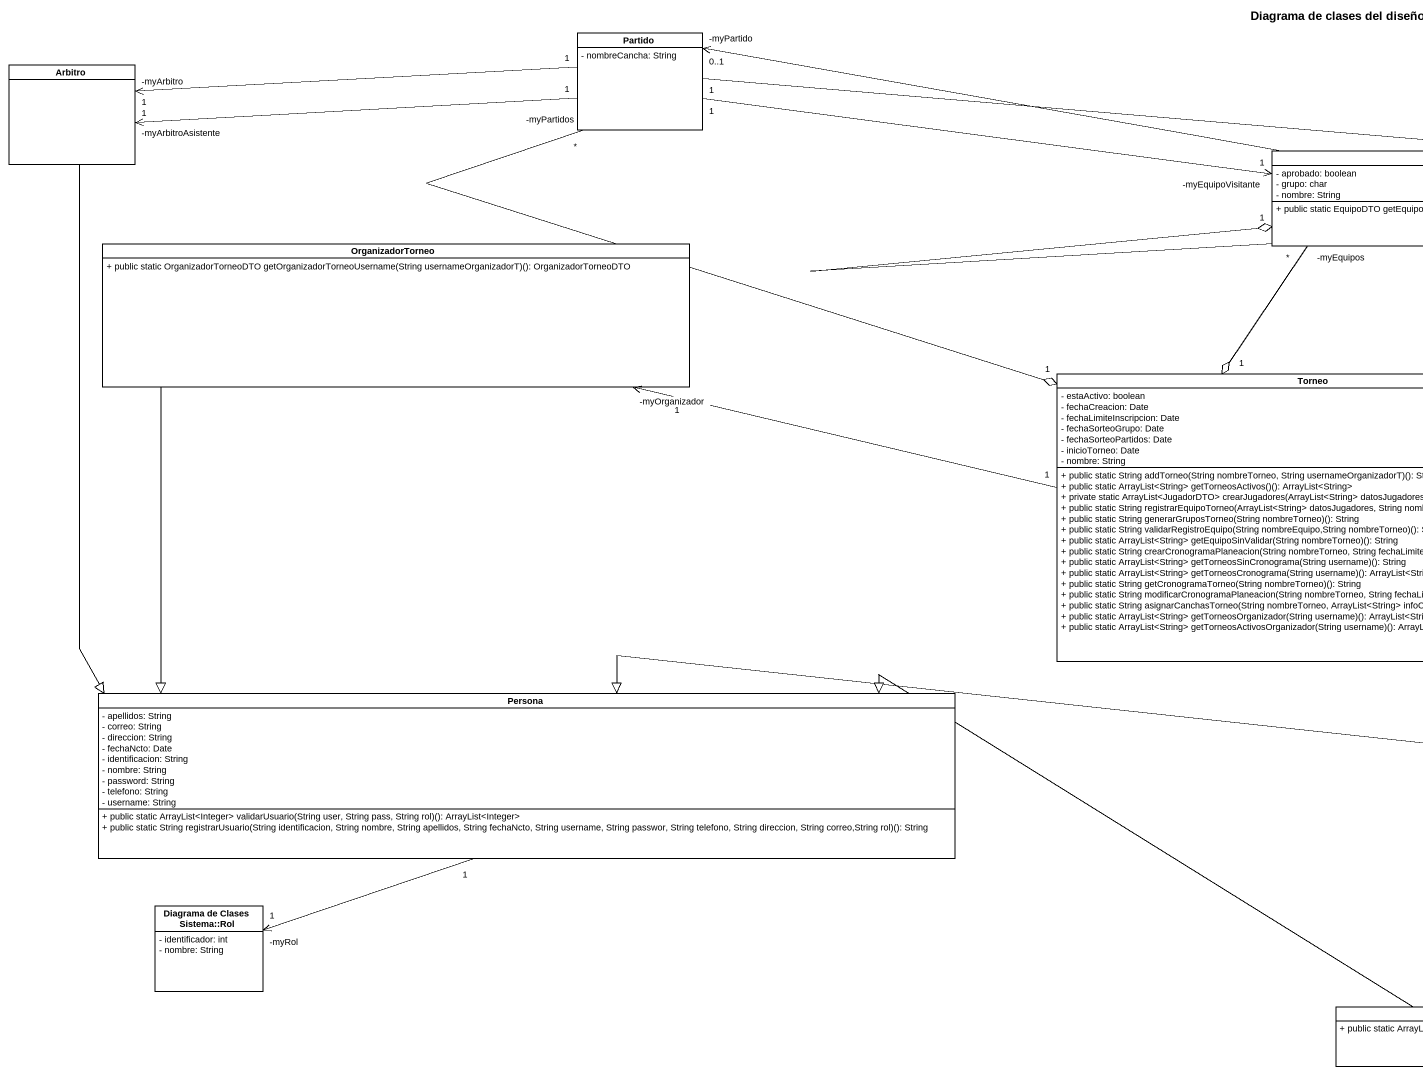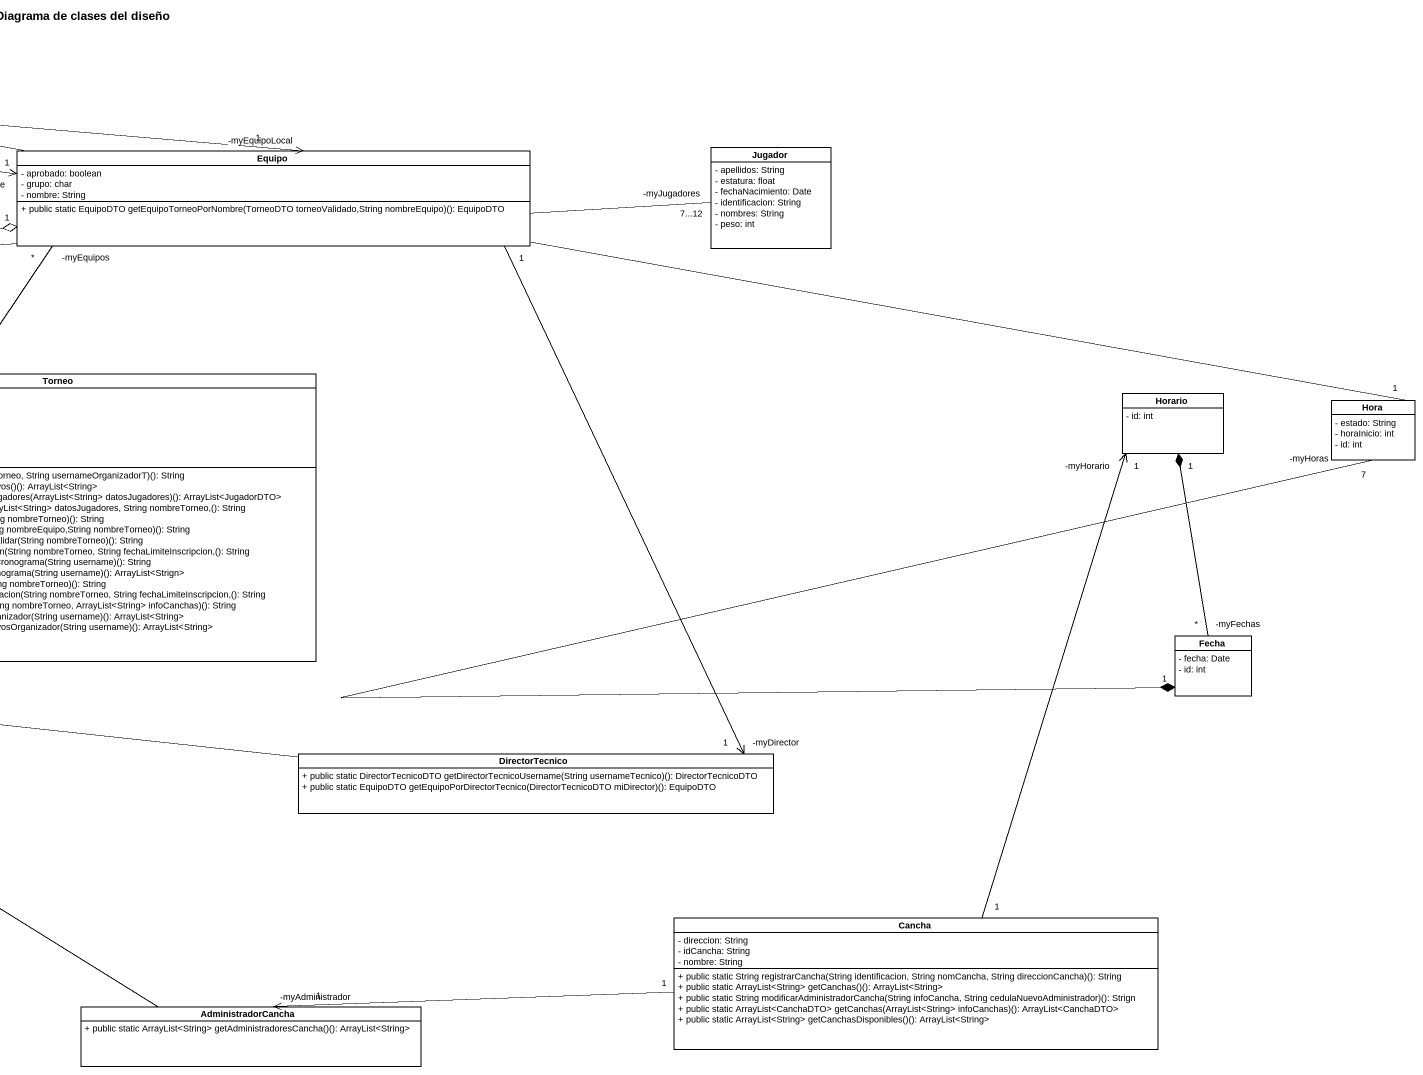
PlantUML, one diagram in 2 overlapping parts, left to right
@startuml
title Diagrama de clases del diseño
hide circle
hide empty members
skinparam classAttributeIconSize 0
class Partido {
  - nombreCancha: String
}
class Arbitro
class Equipo {
  - aprobado: boolean
  - grupo: char
  - nombre: String
  + public static EquipoDTO getEquipoTorneoPorNombre(TorneoDTO torneoValidado,String nombreEquipo)(): EquipoDTO
}
class Jugador {
  - apellidos: String
  - estatura: float
  - fechaNacimiento: Date
  - identificacion: String
  - nombres: String
  - peso: int
}
class OrganizadorTorneo {
  + public static OrganizadorTorneoDTO getOrganizadorTorneoUsername(String usernameOrganizadorT)(): OrganizadorTorneoDTO
}
class Torneo {
  - estaActivo: boolean
  - fechaCreacion: Date
  - fechaLimiteInscripcion: Date
  - fechaSorteoGrupo: Date
  - fechaSorteoPartidos: Date
  - inicioTorneo: Date
  - nombre: String
  + public static String addTorneo(String nombreTorneo, String usernameOrganizadorT)(): String
  + public static ArrayList<String> getTorneosActivos()(): ArrayList<String>
  + private static ArrayList<JugadorDTO> crearJugadores(ArrayList<String> datosJugadores)(): ArrayList<JugadorDTO>
  + public static String registrarEquipoTorneo(ArrayList<String> datosJugadores, String nombreTorneo,(): String
  + public static String generarGruposTorneo(String nombreTorneo)(): String
  + public static String validarRegistroEquipo(String nombreEquipo,String nombreTorneo)(): String
  + public static ArrayList<String> getEquipoSinValidar(String nombreTorneo)(): String
  + public static String crearCronogramaPlaneacion(String nombreTorneo, String fechaLimiteInscripcion,(): String
  + public static ArrayList<String> getTorneosSinCronograma(String username)(): String
  + public static ArrayList<String> getTorneosCronograma(String username)(): ArrayList<Strign>
  + public static String getCronogramaTorneo(String nombreTorneo)(): String
  + public static String modificarCronogramaPlaneacion(String nombreTorneo, String fechaLimiteInscripcion,(): String
  + public static String asignarCanchasTorneo(String nombreTorneo, ArrayList<String> infoCanchas)(): String
  + public static ArrayList<String> getTorneosOrganizador(String username)(): ArrayList<String>
  + public static ArrayList<String> getTorneosActivosOrganizador(String username)(): ArrayList<String>
}
class Horario {
  - id: int
}
class Hora {
  - estado: String
  - horaInicio: int
  - id: int
}
class Fecha {
  - fecha: Date
  - id: int
}
class Persona {
  - apellidos: String
  - correo: String
  - direccion: String
  - fechaNcto: Date
  - identificacion: String
  - nombre: String
  - password: String
  - telefono: String
  - username: String
  + public static ArrayList<Integer> validarUsuario(String user, String pass, String rol)(): ArrayList<Integer>
  + public static String registrarUsuario(String identificacion, String nombre, String apellidos, String fechaNcto, String username, String passwor, String telefono, String direccion, String correo,String rol)(): String
}
class DirectorTecnico {
  + public static DirectorTecnicoDTO getDirectorTecnicoUsername(String usernameTecnico)(): DirectorTecnicoDTO
  + public static EquipoDTO getEquipoPorDirectorTecnico(DirectorTecnicoDTO miDirector)(): EquipoDTO
}
class "Diagrama de Clases Sistema::Rol" as Diagrama_de_Clases_Sistema {
  - identificador: int
  - nombre: String
}
class Cancha {
  - direccion: String
  - idCancha: String
  - nombre: String
  + public static String registrarCancha(String identificacion, String nomCancha, String direccionCancha)(): String
  + public static ArrayList<String> getCanchas()(): ArrayList<String>
  + public static String modificarAdministradorCancha(String infoCancha, String cedulaNuevoAdministrador)(): Strign
  + public static ArrayList<CanchaDTO> getCanchas(ArrayList<String> infoCanchas)(): ArrayList<CanchaDTO>
  + public static ArrayList<String> getCanchasDisponibles()(): ArrayList<String>
}
class AdministradorCancha {
  + public static ArrayList<String> getAdministradoresCancha()(): ArrayList<String>
}
Partido "1" -left-> "-myArbitro\n1" Arbitro
Partido "1" -left-> "-myArbitroAsistente\n1" Arbitro
Partido "1" -right-> "-myEquipoLocal\n1" Equipo
Partido "1" -right-> "-myEquipoVisitante\n1" Equipo
Partido "-myPartidos\n*" --o "1" Torneo
Arbitro --|> Persona
Equipo "-myEquipos\n*" --o "1" Torneo
Equipo "1" --> "-myDirector\n1" DirectorTecnico
Jugador "-myJugadores\n7...12" -left-o "1" Equipo
OrganizadorTorneo --|> Persona
Torneo "1" -left-> "-myOrganizador\n1" OrganizadorTorneo
Hora "1" -left-> "-myPartido\n0..1" Partido
Hora "-myHoras\n7" --* "1" Fecha
Fecha "-myFechas\n*" -up-* "1" Horario
Persona "1" -left-> "-myRol\n1" Diagrama_de_Clases_Sistema
DirectorTecnico -left-|> Persona
Cancha "1" -up-> "-myHorario\n1" Horario
Cancha "1" -left-> "-myAdministrador\n1" AdministradorCancha
AdministradorCancha -left-|> Persona
@enduml
